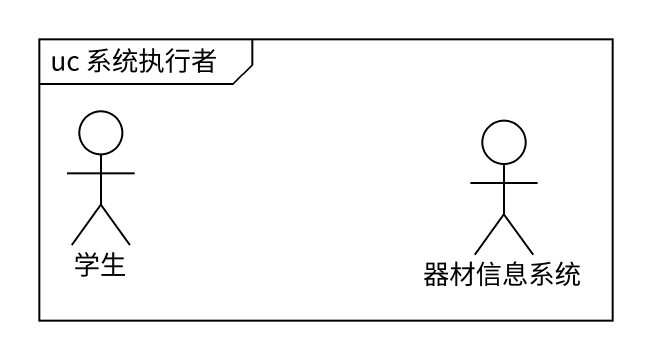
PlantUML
@startuml
mainframe uc 系统执行者
actor 学生
actor 器材信息系统
@enduml
